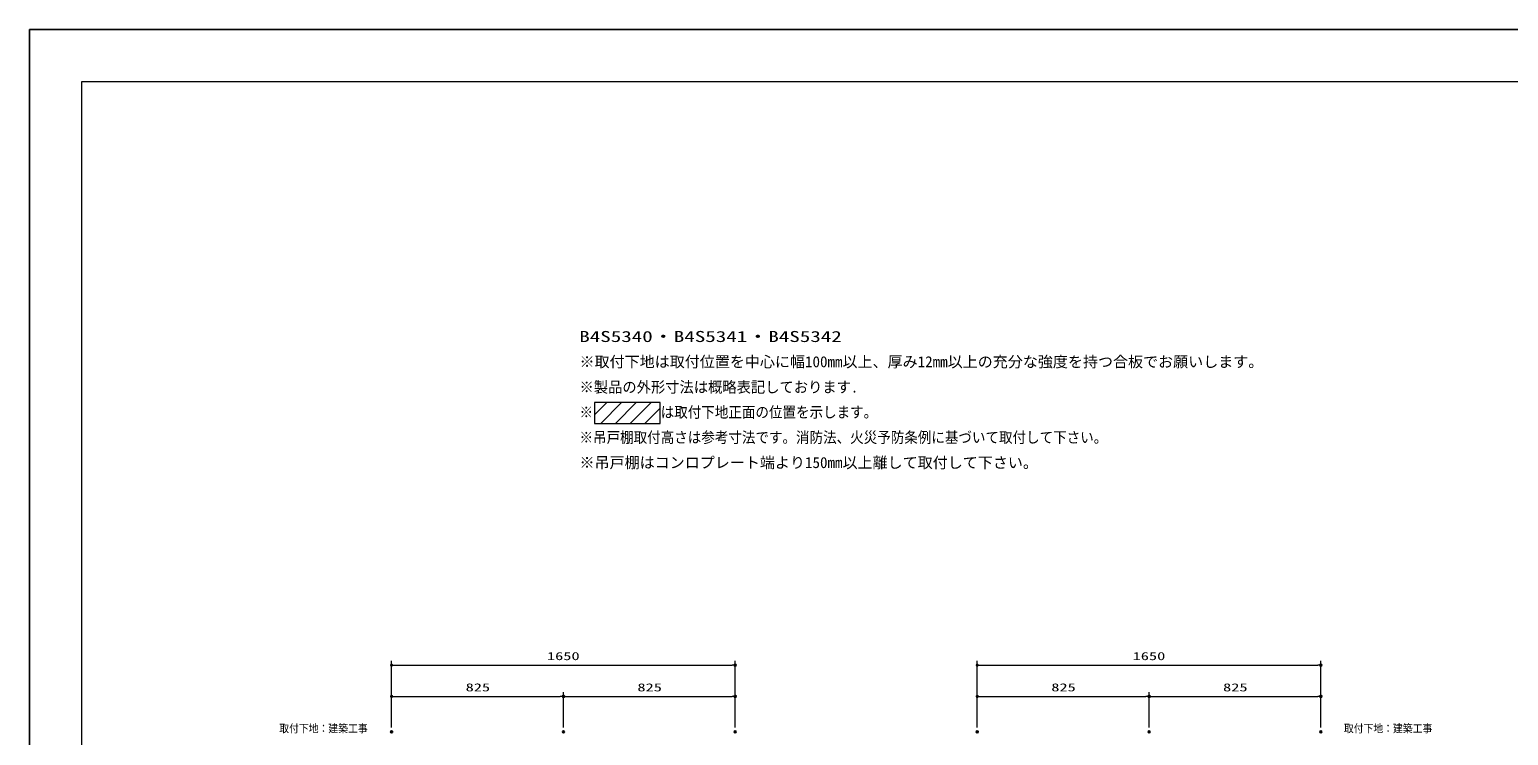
# Model space of a CAD drawing. Units: millimetres, scale not verified. Extents: x -6948 to 6948, y -3754 to 3754.
# Drawn here: x -6864 to 236, y 367 to 3754 of the extents above; entities that cross this region are included whole.
import ezdxf
from ezdxf.enums import TextEntityAlignment as Align

# ---------------------------------------------------------------- set-up
doc = ezdxf.new("R2010")
doc.units = ezdxf.units.MM
doc.header["$LTSCALE"] = 20
doc.header["$PDMODE"] = 32
doc.header["$PDSIZE"] = 10
doc.linetypes.add('USER3', pattern=[0.26, 0.01, -0.25])
for name, color, linetype, lineweight in [('0-1_細線ﾚｲﾔｰ', 91, 'Continuous', 9), ('0-3_0', 30, 'Continuous', 13), ('0-5_寸法ﾚｲﾔｰ', 30, 'Continuous', 13), ('0-6_DEFPOINTS', 7, 'Continuous', 25), ('0-8_図面枠', 3, 'USER3', 15)]:
    doc.layers.add(name, color=color, linetype=linetype, lineweight=lineweight)
doc.styles.add('ＭＳ ゴシック', font='')
doc.styles.get('ＭＳ ゴシック').set_extended_font_data('MS Gothic')

# ---------------------------------------------------------------- blocks, each defined once
blk = doc.blocks.new('_DOT')
at = {"layer": '0-3_0'}
blk.add_line((-10, 0), (-20, 0), dxfattribs=at)
for points in [[(0, 0), (-10, 0), (-9.92, 1.25)], [(0, 0), (-9.92, -1.25), (-10, 0)], [(0, 0), (-9.92, 1.25), (-9.69, 2.49)], [(0, 0), (-9.69, -2.49), (-9.92, -1.25)], [(0, 0), (-9.69, 2.49), (-9.3, 3.68)], [(0, 0), (-9.3, -3.68), (-9.69, -2.49)], [(0, 0), (-9.3, 3.68), (-8.76, 4.82)], [(0, 0), (-8.76, -4.82), (-9.3, -3.68)], [(0, 0), (-8.76, 4.82), (-8.09, 5.88)], [(0, 0), (-8.09, -5.88), (-8.76, -4.82)], [(0, 0), (-8.09, 5.88), (-7.29, 6.85)], [(0, 0), (-7.29, -6.85), (-8.09, -5.88)], [(0, 0), (-7.29, 6.85), (-6.37, 7.71)], [(0, 0), (-6.37, -7.71), (-7.29, -6.85)], [(0, 0), (-6.37, 7.71), (-5.36, 8.44)], [(0, 0), (-5.36, -8.44), (-6.37, -7.71)], [(0, 0), (-5.36, 8.44), (-4.26, 9.05)], [(0, 0), (-4.26, -9.05), (-5.36, -8.44)], [(0, 0), (-4.26, 9.05), (-3.09, 9.51)], [(0, 0), (-3.09, -9.51), (-4.26, -9.05)], [(0, 0), (-3.09, 9.51), (-1.87, 9.82)], [(0, 0), (-1.87, -9.82), (-3.09, -9.51)], [(0, 0), (-1.87, 9.82), (-0.63, 9.98)], [(0, 0), (-0.63, -9.98), (-1.87, -9.82)], [(0, 0), (-0.63, 9.98), (0.63, 9.98)], [(0, 0), (0.63, -9.98), (-0.63, -9.98)], [(0, 0), (0.63, 9.98), (1.87, 9.82)], [(0, 0), (1.87, 9.82), (3.09, 9.51)], [(0, 0), (3.09, 9.51), (4.26, 9.05)], [(0, 0), (4.26, 9.05), (5.36, 8.44)], [(0, 0), (5.36, 8.44), (6.37, 7.71)], [(0, 0), (6.37, 7.71), (7.29, 6.85)], [(0, 0), (7.29, 6.85), (8.09, 5.88)], [(0, 0), (8.09, 5.88), (8.76, 4.82)], [(0, 0), (8.76, 4.82), (9.3, 3.68)], [(0, 0), (9.3, 3.68), (9.69, 2.49)], [(0, 0), (9.69, 2.49), (9.92, 1.25)], [(0, 0), (9.92, 1.25), (10, 0)], [(0, 0), (1.87, -9.82), (0.63, -9.98)], [(0, 0), (3.09, -9.51), (1.87, -9.82)], [(0, 0), (4.26, -9.05), (3.09, -9.51)], [(0, 0), (5.36, -8.44), (4.26, -9.05)], [(0, 0), (6.37, -7.71), (5.36, -8.44)], [(0, 0), (7.29, -6.85), (6.37, -7.71)], [(0, 0), (8.09, -5.88), (7.29, -6.85)], [(0, 0), (8.76, -4.82), (8.09, -5.88)], [(0, 0), (9.3, -3.68), (8.76, -4.82)], [(0, 0), (9.69, -2.49), (9.3, -3.68)], [(0, 0), (9.92, -1.25), (9.69, -2.49)], [(0, 0), (10, 0), (9.92, -1.25)]]:
    blk.add_solid(points, dxfattribs=at)

msp = doc.modelspace()

# ---------------------------------------------------------------- linework, layer by layer
at = {"layer": '0-1_細線ﾚｲﾔｰ'}
for p, q in [((-4151.64, 1905.31), (-4092.57, 1964.38)), ((-4121.86, 1864.38), (-4021.86, 1964.38)), ((-4051.15, 1864.38), (-3951.15, 1964.38)), ((-3980.44, 1864.38), (-3880.44, 1964.38)), ((-3909.73, 1864.38), (-3836.43, 1937.68)), ((-3839.02, 1864.38), (-3836.43, 1866.97))]:
    msp.add_line(p, q, dxfattribs=at)
msp.add_lwpolyline([(-4151.64, 1864.38), (-3836.43, 1864.38), (-3836.43, 1964.38), (-4151.64, 1964.38)], close=True, dxfattribs=at)
at = {"layer": '0-5_寸法ﾚｲﾔｰ'}
for p, q in [((-5126.15, 404), (-5126.15, 724)), ((-3476.15, 404), (-3476.15, 724)), ((-2314, 404), (-2314, 724)), ((-664, 404), (-664, 724)), ((-5111.15, 704), (-3491.15, 704)), ((-2299, 704), (-679, 704)), ((-5126.15, 404), (-5126.15, 574)), ((-4301.15, 404), (-4301.15, 574)), ((-4301.15, 404), (-4301.15, 574)), ((-3476.15, 404), (-3476.15, 574)), ((-2314, 404), (-2314, 574)), ((-1489, 404), (-1489, 574)), ((-1489, 404), (-1489, 574)), ((-664, 404), (-664, 574)), ((-5111.15, 554), (-4316.15, 554)), ((-4286.15, 554), (-3491.15, 554)), ((-2299, 554), (-1504, 554)), ((-1474, 554), (-679, 554))]:
    msp.add_line(p, q, dxfattribs=at)
at = {"layer": '0-6_DEFPOINTS'}
for p in [(3635.5, 3754), (-6864.5, -3671)]:
    msp.add_line(p, (-6864.5, 3754), dxfattribs=at)
for p in [(-3476.15, 704), (-664, 704), (-4301.15, 554), (-3476.15, 554), (-1489, 554), (-664, 554), (-5126.15, 384), (-4301.15, 384), (-3476.15, 384), (-2314, 384), (-1489, 384), (-664, 384)]:
    msp.add_point(p, dxfattribs=at)
at = {"layer": '0-8_図面枠', "linetype": 'Continuous'}
msp.add_lwpolyline([(-6614.5, -3421), (3385.5, -3421), (3385.5, 3504), (-6614.5, 3504)], close=True, dxfattribs=at)

# ---------------------------------------------------------------- block references
at = {"layer": '0-5_寸法ﾚｲﾔｰ', "xscale": 0.75, "yscale": 0.75, "rotation": 180}
for p in [(-5126.15, 704), (-2314, 704), (-5126.15, 554), (-4301.15, 554), (-2314, 554), (-1489, 554)]:
    msp.add_blockref('_DOT', p, dxfattribs=at)
at = {"layer": '0-5_寸法ﾚｲﾔｰ', "xscale": 0.75, "yscale": 0.75}
for p in [(-3476.15, 704), (-664, 704), (-4301.15, 554), (-3476.15, 554), (-1489, 554), (-664, 554)]:
    msp.add_blockref('_DOT', p, dxfattribs=at)

# ---------------------------------------------------------------- texts
at = {"layer": '0-3_0', "color": 7, "style": 'ＭＳ ゴシック'}
for s, height, width, p in [('B4S5340・B4S5341・B4S5342', 52.92, 1.4, (-4225.01, 2238.82)), ('※製品の外形寸法は概略表記しております.', 52.93, 0.95, (-4223.84, 1996.19)), ('※\u3000\u3000\u3000\u3000\u3000は取付下地正面の位置を示します。', 52.93, 0.9, (-4223.84, 1875.82)), ('※吊戸棚取付高さは参考寸法です。消防法、火災予防条例に基づいて取付して下さい。', 52.93, 0.9, (-4223.84, 1754.81)), ('取付下地：建築工事', 38.42, 0.9, (-5665.5, 369.37)), ('取付下地：建築工事', 38.42, 0.9, (-553.52, 369.37))]:
    msp.add_text(s, height=height, dxfattribs=dict(at, width=width)).set_placement(p, align=Align.BOTTOM_LEFT)
for s, p in [('※取付下地は取付位置を中心に幅100mm以上、厚み12mm以上の充分な強度を持つ合板でお願いします。', (-4223.84, 2117.72)), ('※吊戸棚はコンロプレート端より150mm以上離して取付して下さい。', (-4223.84, 1633.89))]:
    msp.add_text(s, height=52.92, dxfattribs=at).set_placement(p, align=Align.BOTTOM_LEFT)
at = {"layer": '0-5_寸法ﾚｲﾔｰ', "style": 'ＭＳ ゴシック', "width": 1.5}
for s, p in [('1650', (-4380.2, 716.6)), ('1650', (-1568.05, 716.6)), ('825', (-4770.79, 566.6)), ('825', (-3945.79, 566.6)), ('825', (-1958.64, 566.6)), ('825', (-1133.64, 566.6))]:
    msp.add_text(s, height=38.42, dxfattribs=at).set_placement(p, align=Align.BOTTOM_LEFT)

doc.saveas('drawing.dxf')
